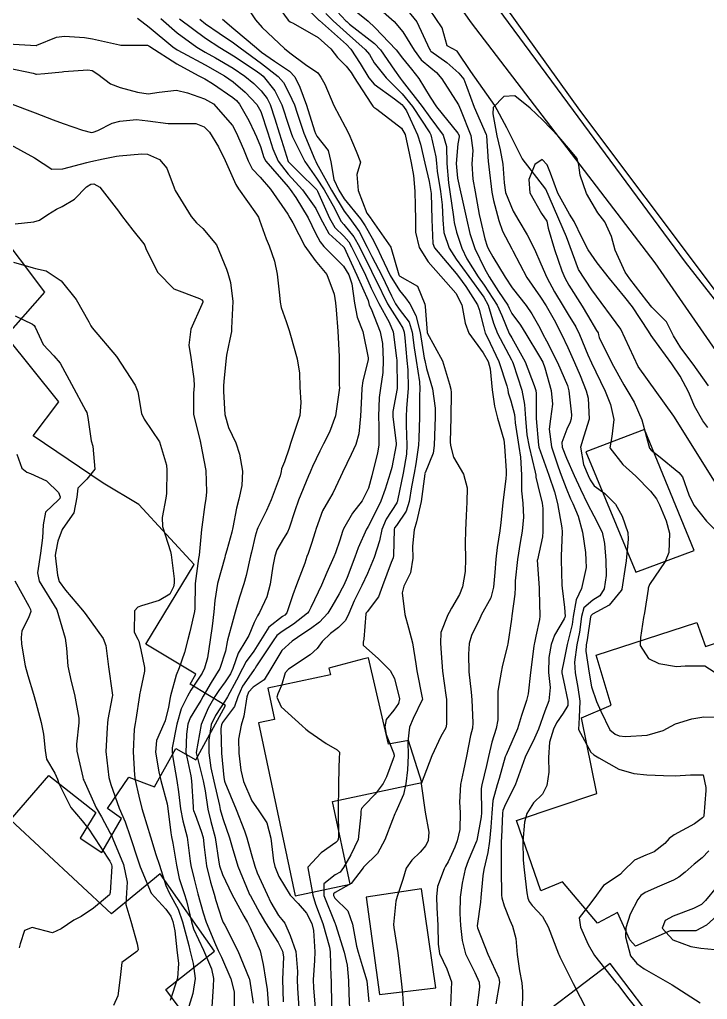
# Model space of a CAD drawing. Header units: metres. Extents: x 318500 to 325275, y 7408834 to 7428799.
# Drawn here: x 322758 to 322806.8, y 7421458.7 to 7421528.1 of the extents above; entities that cross this region are included whole.
import ezdxf

# ---------------------------------------------------------------- set-up
doc = ezdxf.new("R2010")
doc.units = ezdxf.units.M
doc.header["$MEASUREMENT"] = 0
for name, color, linetype in [('Curvas de Nivel 1m', 11, 'Continuous'), ('Curvas de Nivel 5m', 15, 'Continuous'), ('Divisas', 45, 'Continuous'), ('Edificações', 30, 'Continuous'), ('Hidrografia', 140, 'Continuous'), ('Linha Férrea', 20, 'Continuous'), ('Vias Primárias', 230, 'Continuous'), ('Vias Secundárias', 230, 'Continuous')]:
    doc.layers.add(name, color=color, linetype=linetype)

msp = doc.modelspace()

# ---------------------------------------------------------------- linework, layer by layer
at = {"layer": 'Curvas de Nivel 1m', "flags": 128}
for points, elevation in [([(322777.19, 7421530.09), (322779.171, 7421528.133), (322779.205, 7421528.104), (322779.235, 7421528.069), (322781.145, 7421526.369), (322781.46, 7421526.035), (322782.128, 7421525.023), (322782.73, 7421524.016), (322783.113, 7421523.561), (322784.564, 7421522.529), (322785.092, 7421522.125), (322785.208, 7421521.988), (322785.406, 7421521.664), (322786.193, 7421519.973), (322786.399, 7421519.315), (322786.717, 7421517.965), (322787.02, 7421516.653), (322787.151, 7421515.958), (322787.166, 7421515.799), (322787.209, 7421513.957), (322787.277, 7421512.269), (322787.402, 7421511.953), (322788.933, 7421510.143), (322789.102, 7421509.928), (322789.624, 7421509.219), (322790.448, 7421507.915), (322790.574, 7421507.591), (322790.885, 7421506.378), (322790.971, 7421505.999), (322791, 7421505.908), (322791.144, 7421505.638), (322791.97, 7421503.893), (322792.542, 7421502.167), (322792.593, 7421501.883), (322792.625, 7421501.69), (322792.812, 7421501.116), (322793.066, 7421500.14), (322793.096, 7421499.876), (322793.125, 7421499.546), (322793.384, 7421497.871), (322793.504, 7421497.123), (322793.567, 7421495.868), (322793.581, 7421494.72), (322793.661, 7421493.866), (322793.705, 7421492.865), (322793.62, 7421491.866), (322793.485, 7421491.061), (322793.29, 7421489.871), (322793.12, 7421488.348), (322793.116, 7421487.873), (322793.105, 7421487.4), (322792.894, 7421485.876), (322792.851, 7421485.632), (322792.598, 7421483.88), (322792.579, 7421483.778), (322792.203, 7421482.244), (322792.126, 7421481.884), (322791.903, 7421480.522), (322791.883, 7421479.886), (322791.889, 7421478.507), (322791.775, 7421477.887), (322791.457, 7421476.923), (322791.225, 7421475.893), (322791.1, 7421475.265), (322790.75, 7421473.897), (322790.719, 7421473.624), (322790.723, 7421471.897), (322790.703, 7421471.611), (322790.401, 7421469.95), (322790.383, 7421469.9), (322789.782, 7421468.505), (322789.582, 7421467.912), (322789.357, 7421466.913), (322789.215, 7421465.917), (322789.187, 7421464.775), (322789.243, 7421463.916), (322789.374, 7421462.844), (322789.609, 7421461.91), (322790.27, 7421460.586), (322790.575, 7421459.897), (322790.6, 7421459.553), (322790.388, 7421457.899)], 749), ([(322774.077, 7421529.035), (322774.712, 7421528.127), (322775.162, 7421527.567), (322776.757, 7421526.096), (322777.135, 7421525.781), (322778.241, 7421524.967), (322779.123, 7421524.358), (322779.247, 7421524.193), (322779.327, 7421524.067), (322779.617, 7421523.558), (322780.261, 7421522.052), (322781.067, 7421520.525), (322781.316, 7421520.036), (322781.836, 7421518.817), (322782.145, 7421518.023), (322781.894, 7421517.16), (322781.988, 7421516.025), (322782.59, 7421514.412), (322782.904, 7421514.011), (322782.934, 7421513.966), (322782.979, 7421513.899), (322784.313, 7421511.996), (322784.878, 7421510.043), (322784.899, 7421509.99), (322784.929, 7421509.954), (322786.182, 7421509.234), (322786.705, 7421507.963), (322786.73, 7421507.794), (322786.876, 7421505.96), (322786.88, 7421505.94), (322787.973, 7421503.943), (322788.468, 7421502.293), (322788.553, 7421501.934), (322788.587, 7421501.703), (322788.57, 7421499.933), (322788.512, 7421498.196), (322788.528, 7421497.934), (322788.758, 7421497.12), (322789.459, 7421495.923), (322789.714, 7421494.937), (322789.702, 7421493.92), (322789.648, 7421492.979), (322789.59, 7421491.921), (322789.579, 7421491.018), (322789.587, 7421489.921), (322789.57, 7421489.001), (322789.394, 7421487.922), (322789.165, 7421487.391), (322788.617, 7421486.417), (322788.44, 7421486.105), (322788.34, 7421485.934), (322787.852, 7421484.68), (322787.817, 7421483.941), (322787.867, 7421483.234), (322787.97, 7421481.939), (322788.214, 7421480.256), (322788.25, 7421479.934), (322788.254, 7421478.183), (322788.201, 7421477.934), (322787.859, 7421477.304), (322787.211, 7421475.949), (322786.45, 7421473.96), (322786.749, 7421471.955), (322786.986, 7421470.531), (322786.958, 7421469.952), (322786.773, 7421469.576), (322786.387, 7421469.121), (322785.796, 7421468.549), (322785.399, 7421467.97), (322785.159, 7421467.171), (322784.759, 7421465.976), (322784.668, 7421465.645), (322784.499, 7421463.978), (322784.509, 7421463.786), (322784.796, 7421461.975), (322784.874, 7421461.382), (322785.039, 7421459.972), (322785.125, 7421459.097), (322785.199, 7421457.97)], 751), ([(322780.179, 7421529.054), (322781.119, 7421528.041), (322781.169, 7421527.992), (322781.378, 7421527.826), (322783.147, 7421526.452), (322783.571, 7421526.006), (322784.567, 7421524.554), (322784.969, 7421523.992), (322785.117, 7421523.802), (322786.515, 7421521.969), (322787.079, 7421521.216), (322788.022, 7421519.946), (322788.259, 7421519.149), (322788.265, 7421517.942), (322788.387, 7421516.572), (322788.491, 7421515.938), (322788.759, 7421514.158), (322788.776, 7421513.933), (322788.798, 7421513.753), (322788.971, 7421513.076), (322789.339, 7421511.926), (322789.704, 7421511.167), (322790.491, 7421509.914), (322790.921, 7421509.311), (322791.839, 7421507.896), (322792.167, 7421507.166), (322792.699, 7421505.883), (322792.875, 7421505.569), (322793.841, 7421503.865), (322794.471, 7421502.209), (322794.582, 7421501.854), (322794.605, 7421501.64), (322794.615, 7421499.853), (322794.772, 7421497.969), (322794.79, 7421497.85), (322794.799, 7421497.82), (322795.5, 7421495.842), (322795.914, 7421494.652), (322796.129, 7421493.836), (322796.429, 7421492.098), (322796.446, 7421491.832), (322796.387, 7421490.11), (322796.379, 7421489.833), (322796.431, 7421488.043), (322796.451, 7421487.832), (322796.619, 7421486.459), (322796.661, 7421485.829), (322796.654, 7421485.785), (322796.607, 7421485.658), (322795.918, 7421484.509), (322795.685, 7421483.839), (322795.507, 7421482.904), (322795.478, 7421481.841), (322795.6, 7421480.784), (322795.522, 7421479.84), (322795.237, 7421479.121), (322794.766, 7421477.846), (322794.493, 7421477.197), (322793.829, 7421475.86), (322793.47, 7421474.869), (322793.129, 7421473.87), (322792.43, 7421472.515), (322792.246, 7421472.058), (322792.22, 7421471.882), (322792.141, 7421470.144), (322792.135, 7421469.883), (322792.125, 7421468.131), (322792.126, 7421467.882), (322792.151, 7421466.073), (322792.174, 7421465.882), (322792.334, 7421465.3), (322792.747, 7421464.296), (322792.934, 7421463.871), (322793.169, 7421463.005), (322793.262, 7421461.865), (322793.441, 7421460.694), (322793.604, 7421459.86), (322793.637, 7421459.243), (322793.612, 7421457.859)], 747), ([(322781.853, 7421528.706), (322782.696, 7421528.017), (322783.163, 7421527.573), (322784.676, 7421525.995), (322785.134, 7421525.404), (322785.76, 7421524.614), (322786.297, 7421523.972), (322787.1, 7421522.648), (322787.539, 7421521.953), (322789.062, 7421520.086), (322789.141, 7421519.929), (322789.153, 7421519.835), (322789.054, 7421519.324), (322788.935, 7421517.932), (322789.025, 7421516.899), (322789.242, 7421515.928), (322789.315, 7421515.617), (322789.691, 7421513.923), (322789.916, 7421512.975), (322790.264, 7421511.917), (322790.939, 7421510.488), (322791.274, 7421509.905), (322791.949, 7421508.86), (322792.602, 7421507.884), (322792.702, 7421507.687), (322792.894, 7421507.312), (322793.49, 7421506.475), (322793.881, 7421505.865), (322794.856, 7421504.25), (322795.075, 7421503.848), (322795.23, 7421503.461), (322795.673, 7421501.841), (322795.769, 7421500.882), (322795.627, 7421499.842), (322795.531, 7421499.1), (322795.697, 7421497.841), (322796.161, 7421496.424), (322796.383, 7421495.834), (322796.731, 7421494.929), (322797.058, 7421494.159), (322797.214, 7421493.823), (322797.585, 7421492.939), (322797.898, 7421491.812), (322798.106, 7421490.371), (322798.144, 7421489.808), (322798.155, 7421489.307), (322797.838, 7421487.812), (322797.453, 7421486.993), (322797.233, 7421485.821), (322797.162, 7421485.261), (322796.816, 7421483.826), (322796.568, 7421482.654), (322796.428, 7421481.965), (322796.426, 7421481.831), (322796.552, 7421481.277), (322796.867, 7421479.825), (322796.848, 7421479.502), (322796.517, 7421478.964), (322796.06, 7421478.273), (322795.852, 7421477.83), (322795.561, 7421476.904), (322795.476, 7421475.835), (322795.506, 7421474.792), (322795.376, 7421473.836), (322795.065, 7421473.217), (322794.431, 7421472.601), (322793.949, 7421471.857), (322793.792, 7421471.238), (322793.677, 7421469.861), (322793.695, 7421468.546), (322793.759, 7421467.859), (322793.959, 7421466.243), (322794.02, 7421465.855), (322794.107, 7421465.623), (322794.335, 7421465.325), (322795.053, 7421464.564), (322795.466, 7421463.833), (322796.197, 7421461.916), (322796.233, 7421461.821), (322796.288, 7421461.685), (322797.243, 7421459.81), (322798.241, 7421457.867)], 746), ([(322785.188, 7421529.171), (322786.149, 7421527.975), (322787.05, 7421526.053), (322787.093, 7421525.961), (322787.113, 7421525.934), (322787.14, 7421525.911), (322788.28, 7421525.092), (322789.124, 7421524.339), (322789.474, 7421523.926), (322789.682, 7421523.354), (322790.215, 7421521.919), (322791.061, 7421519.989), (322791.079, 7421519.91), (322791.205, 7421518.071), (322791.223, 7421517.907), (322791.243, 7421517.7), (322791.46, 7421515.903), (322791.585, 7421515.318), (322791.955, 7421513.895), (322792.224, 7421513.142), (322792.886, 7421511.881), (322792.958, 7421511.737), (322793.943, 7421509.865), (322794.909, 7421508.455), (322795.312, 7421507.846), (322795.886, 7421506.844), (322796.416, 7421505.835), (322796.866, 7421504.884), (322797.34, 7421503.823), (322797.744, 7421502.908), (322798.162, 7421501.81), (322798.297, 7421501.29), (322798.369, 7421499.806), (322797.989, 7421498.605), (322797.766, 7421497.815), (322797.973, 7421496.59), (322798.294, 7421495.807), (322798.436, 7421495.504), (322798.733, 7421495.095), (322799.491, 7421494.552), (322800.233, 7421493.777), (322800.707, 7421492.925), (322801.121, 7421491.766), (322801.14, 7421491.309), (322800.994, 7421489.767), (322800.96, 7421489.464), (322800.696, 7421487.769), (322800.683, 7421487.726), (322800.638, 7421487.662), (322799.787, 7421486.618), (322798.613, 7421485.989), (322798.509, 7421485.904), (322798.476, 7421485.802), (322798.23, 7421484.161), (322798.162, 7421483.806), (322798.131, 7421483.362), (322798.361, 7421481.803), (322798.546, 7421480.846), (322798.886, 7421479.795), (322799.191, 7421479.119), (322799.84, 7421477.78), (322800.206, 7421477.483), (322800.496, 7421477.366), (322800.946, 7421477.315), (322802.497, 7421477.403), (322803.623, 7421477.733), (322804.19, 7421478.039), (322804.507, 7421478.203), (322805.657, 7421478.559), (322806.515, 7421478.717), (322807.512, 7421478.683)], 744), ([(322766.322, 7421528.238), (322767.161, 7421527.599), (322768.847, 7421526.204), (322769.137, 7421526.002), (322769.548, 7421525.78), (322771.121, 7421524.934), (322772.493, 7421524.156), (322773.106, 7421523.737), (322773.96, 7421522.999), (322774.794, 7421522.124), (322775.082, 7421521.62), (322775.586, 7421520.112), (322775.924, 7421518.982), (322776.32, 7421518.101), (322777.027, 7421517.19), (322778.035, 7421516.08), (322778.99, 7421514.754), (322779.312, 7421514.065), (322779.894, 7421512.981), (322780.945, 7421512.04), (322780.96, 7421512.024), (322781.9, 7421510.025), (322782.688, 7421508.229), (322782.747, 7421508.012), (322782.775, 7421507.888), (322782.896, 7421507.634), (322783.538, 7421506.003), (322783.7, 7421505.17), (322783.748, 7421504.001), (322783.723, 7421503.115), (322783.568, 7421502.003), (322783.474, 7421501.342), (322783.424, 7421500.004), (322783.448, 7421499.346), (322783.439, 7421498.003), (322783.353, 7421497.412), (322782.995, 7421496.007), (322782.947, 7421495.799), (322782.729, 7421494.922), (322782.279, 7421494.017), (322781.592, 7421493.142), (322780.936, 7421492.036), (322780.868, 7421491.857), (322780.678, 7421491.244), (322780.375, 7421490.332), (322780.256, 7421490.044), (322779.758, 7421488.94), (322779.387, 7421488.053), (322779.149, 7421487.538), (322778.616, 7421486.453), (322778.49, 7421486.184), (322778.39, 7421486.063), (322777.401, 7421485.274), (322776.59, 7421484.769), (322776.215, 7421484.466), (322775.954, 7421484.099), (322774.774, 7421482.328), (322774.642, 7421482.119), (322774.609, 7421482.069), (322774.558, 7421482.005), (322773.784, 7421480.885), (322773.452, 7421480.131), (322773.205, 7421479.448), (322772.505, 7421478.505), (322772.348, 7421478.297), (322772.278, 7421478.143), (322772.246, 7421477.892), (322772.299, 7421476.143), (322772.454, 7421474.401), (322772.496, 7421474.14), (322772.52, 7421474.069), (322773.33, 7421472.131), (322773.912, 7421470.618), (322774.077, 7421470.123), (322774.384, 7421469.026), (322774.65, 7421468.116), (322774.823, 7421467.653), (322775.521, 7421466.102), (322775.794, 7421465.558), (322776.325, 7421464.633), (322776.572, 7421464.335), (322776.781, 7421464.083), (322777.168, 7421463.216), (322777.552, 7421462.071), (322777.675, 7421460.663), (322777.649, 7421460.069), (322777.669, 7421459.484), (322777.785, 7421458.067)], 756), ([(322769.315, 7421528.198), (322771.15, 7421526.833), (322772.17, 7421526.16), (322773.131, 7421525.562), (322774.746, 7421524.495), (322775.112, 7421524.237), (322775.25, 7421524.118), (322776.077, 7421523.083), (322776.572, 7421522.098), (322777.067, 7421520.573), (322777.221, 7421520.088), (322777.318, 7421519.827), (322778.189, 7421518.079), (322779.023, 7421516.908), (322779.576, 7421516.062), (322780.318, 7421514.723), (322780.651, 7421514.045), (322780.77, 7421513.835), (322780.976, 7421513.61), (322781.683, 7421512.745), (322782.085, 7421512.023), (322782.934, 7421510.3), (322783.083, 7421510.008), (322783.232, 7421509.7), (322784.073, 7421507.998), (322784.887, 7421506.681), (322785.159, 7421506.262), (322785.244, 7421505.985), (322785.291, 7421505.566), (322785.447, 7421503.981), (322785.512, 7421503.308), (322785.524, 7421501.979), (322785.416, 7421500.591), (322785.38, 7421499.981), (322785.396, 7421499.375), (322785.447, 7421497.98), (322785.406, 7421497.335), (322785.176, 7421495.983), (322784.781, 7421494.05), (322784.77, 7421493.989), (322784.758, 7421493.95), (322784.718, 7421493.887), (322783.96, 7421492.732), (322783.667, 7421491.995), (322783.494, 7421491.182), (322783.131, 7421490.003), (322782.649, 7421488.868), (322782.256, 7421488.016), (322781.705, 7421486.942), (322781.32, 7421486.029), (322781.092, 7421485.544), (322780.595, 7421485.05), (322780.026, 7421484.608), (322779.429, 7421484.052), (322779.075, 7421483.556), (322778.571, 7421483.116), (322777.04, 7421482.083), (322776.815, 7421481.827), (322776.543, 7421480.931), (322776.297, 7421480.33), (322776.212, 7421480.095), (322776.52, 7421479.415), (322778.002, 7421478.067), (322778.273, 7421477.839), (322778.496, 7421477.66), (322779.714, 7421476.821), (322780.483, 7421476.372), (322780.657, 7421476.213), (322780.649, 7421476.037), (322780.63, 7421475.886), (322780.599, 7421474.038), (322780.596, 7421473.889), (322780.568, 7421472.038), (322780.578, 7421470.214), (322780.556, 7421470.038), (322780.508, 7421469.929), (322780.396, 7421469.801), (322779.357, 7421469.079), (322778.42, 7421468.059), (322778.419, 7421468.01), (322778.763, 7421466.056), (322778.964, 7421465.424), (322779.48, 7421464.048), (322779.952, 7421462.386), (322780.006, 7421462.043), (322780.05, 7421460.255), (322780.059, 7421460.042), (322780.101, 7421458.182)], 754), ([(322770.754, 7421528.176), (322771.165, 7421527.832), (322772.128, 7421527.187), (322773.145, 7421526.49), (322773.615, 7421526.143), (322775.124, 7421525.022), (322776.311, 7421524.102), (322776.685, 7421523.676), (322777.098, 7421522.909), (322777.46, 7421522.086), (322777.658, 7421521.508), (322778.135, 7421520.079), (322778.904, 7421518.209), (322778.978, 7421518.071), (322779.038, 7421517.963), (322780.102, 7421516.054), (322780.988, 7421514.564), (322781.389, 7421514.034), (322782.065, 7421513.117), (322782.628, 7421512.015), (322782.95, 7421511.351), (322783.657, 7421510.003), (322784.355, 7421508.549), (322784.629, 7421507.993), (322784.896, 7421507.613), (322785.597, 7421506.689), (322785.815, 7421505.976), (322785.962, 7421504.875), (322786.094, 7421503.971), (322786.335, 7421502.46), (322786.366, 7421501.967), (322786.347, 7421501.499), (322786.336, 7421499.967), (322786.298, 7421498.446), (322786.262, 7421497.968), (322786.073, 7421496.648), (322785.951, 7421495.972), (322785.776, 7421495.02), (322785.607, 7421493.977), (322785.394, 7421493.296), (322784.694, 7421492.271), (322784.573, 7421492.101), (322784.539, 7421491.982), (322784.5, 7421490.145), (322784.472, 7421489.983), (322784.325, 7421489.654), (322783.709, 7421487.994), (322783.416, 7421487.21), (322782.612, 7421486.156), (322782.551, 7421486.071), (322782.534, 7421486.011), (322782.377, 7421484.219), (322782.334, 7421484.014), (322782.35, 7421483.786), (322782.576, 7421483.569), (322783.405, 7421482.834), (322784.247, 7421481.985), (322784.552, 7421481.427), (322784.914, 7421479.976), (322784.855, 7421479.647), (322784.518, 7421479.183), (322783.978, 7421478.518), (322783.875, 7421477.989), (322783.96, 7421477.453), (322784.482, 7421476.161), (322784.528, 7421475.98), (322784.529, 7421475.93), (322784.476, 7421475.723), (322783.995, 7421474.449), (322783.766, 7421473.99), (322783.2, 7421473.237), (322782.427, 7421472.455), (322782.223, 7421472.213), (322782.178, 7421472.014), (322782.184, 7421471.78), (322781.979, 7421470.016), (322781.471, 7421468.936), (322780.949, 7421468.031), (322780.697, 7421467.703), (322780.362, 7421467.51), (322779.54, 7421466.86), (322779.553, 7421466.048), (322780.321, 7421464.112), (322780.346, 7421464.066), (322780.354, 7421464.039), (322780.365, 7421463.994), (322780.989, 7421462.03), (322781.207, 7421461.095), (322781.309, 7421460.024), (322781.328, 7421459.101), (322781.38, 7421458.023)], 753), ([(322772.362, 7421528.158), (322773.16, 7421527.479), (322774.763, 7421526.126), (322775.136, 7421525.828), (322776.047, 7421525.185), (322777.116, 7421524.476), (322777.501, 7421524.086), (322777.839, 7421523.346), (322778.312, 7421522.078), (322778.89, 7421520.244), (322778.949, 7421520.071), (322779.058, 7421519.881), (322779.854, 7421518.864), (322780.046, 7421518.055), (322780.267, 7421516.805), (322780.61, 7421516.046), (322781.001, 7421515.438), (322782.149, 7421514.022), (322782.487, 7421513.529), (322782.966, 7421512.645), (322783.302, 7421512.007), (322783.613, 7421511.34), (322784.257, 7421509.997), (322784.914, 7421508.924), (322785.332, 7421508.409), (322785.656, 7421507.979), (322786.083, 7421507.163), (322786.385, 7421505.967), (322786.675, 7421504.14), (322786.707, 7421503.962), (322786.842, 7421503.402), (322787.26, 7421501.953), (322787.445, 7421500.589), (322787.45, 7421499.95), (322787.421, 7421499.32), (322787.37, 7421497.951), (322787.313, 7421497.4), (322786.741, 7421496.018), (322786.725, 7421495.975), (322786.726, 7421495.96), (322786.719, 7421495.939), (322786.444, 7421493.964), (322786.125, 7421492.542), (322785.96, 7421491.967), (322785.843, 7421490.798), (322785.864, 7421489.968), (322785.704, 7421488.915), (322785.228, 7421487.974), (322785.099, 7421487.51), (322785.3, 7421485.973), (322785.558, 7421485.008), (322785.839, 7421483.967), (322786.069, 7421482.461), (322786.154, 7421481.964), (322786.531, 7421480.053), (322786.547, 7421479.96), (322786.545, 7421479.945), (322786.529, 7421479.91), (322785.887, 7421478.588), (322785.628, 7421477.969), (322785.499, 7421476.961), (322785.543, 7421475.969), (322785.479, 7421474.955), (322785.356, 7421473.971), (322785.208, 7421473.202), (322784.654, 7421471.978), (322784.575, 7421471.822), (322784.414, 7421471.408), (322783.887, 7421469.988), (322783.355, 7421469.026), (322782.371, 7421468.05), (322782.352, 7421468.028), (322782.341, 7421468.01), (322781.476, 7421466.9), (322780.343, 7421466.253), (322780.224, 7421466.159), (322780.227, 7421466.041), (322780.338, 7421465.855), (322781.258, 7421464.955), (322781.571, 7421464.021), (322781.873, 7421462.44), (322781.985, 7421462.015), (322782.276, 7421461.091), (322782.598, 7421460.005), (322782.746, 7421458.504)], 752), ([(322779.69, 7421528.577), (322780.213, 7421528.054), (322781.157, 7421527.195), (322782.479, 7421526.02), (322782.778, 7421525.657), (322783.131, 7421525.067), (322783.969, 7421524.002), (322785.103, 7421522.87), (322785.84, 7421521.979), (322787.062, 7421520.114), (322787.14, 7421519.959), (322787.498, 7421518.407), (322787.532, 7421517.953), (322787.581, 7421517.403), (322787.821, 7421515.948), (322787.936, 7421515.006), (322787.994, 7421513.945), (322788.07, 7421513.043), (322788.451, 7421511.938), (322788.948, 7421511.156), (322789.83, 7421509.921), (322790.908, 7421508.456), (322791.213, 7421507.905), (322791.594, 7421506.606), (322791.861, 7421505.895), (322792.852, 7421504.023), (322792.923, 7421503.879), (322792.978, 7421503.748), (322793.584, 7421501.869), (322793.789, 7421500.844), (322793.858, 7421499.864), (322793.954, 7421498.691), (322794.109, 7421497.86), (322794.551, 7421496.045), (322794.579, 7421495.852), (322794.588, 7421495.702), (322794.733, 7421495.108), (322795.038, 7421493.847), (322795.089, 7421493.472), (322795.096, 7421491.846), (322795.058, 7421491.473), (322794.696, 7421489.85), (322794.693, 7421489.816), (322794.815, 7421487.848), (322794.825, 7421487.661), (322794.88, 7421485.847), (322794.848, 7421485.606), (322794.589, 7421484.433), (322794.487, 7421483.946), (322794.468, 7421483.852), (322794.449, 7421483.722), (322794.202, 7421481.855), (322794.044, 7421480.351), (322793.926, 7421479.859), (322793.58, 7421478.798), (322793.294, 7421477.868), (322792.481, 7421476.025), (322792.432, 7421475.929), (322792.419, 7421475.881), (322791.993, 7421474.348), (322791.843, 7421473.886), (322791.542, 7421472.78), (322791.462, 7421471.89), (322791.404, 7421470.896), (322791.303, 7421469.891), (322791.19, 7421469.09), (322790.911, 7421467.895), (322790.82, 7421467.439), (322790.69, 7421465.896), (322790.664, 7421465.57), (322790.438, 7421463.899), (322790.46, 7421463.757), (322791.179, 7421461.891), (322791.954, 7421460.193), (322792.005, 7421459.883), (322791.762, 7421458.368)], 748), ([(322757.141, 7421526.423), (322758.74, 7421526.336), (322759.14, 7421526.311), (322759.157, 7421526.313), (322759.199, 7421526.329), (322760.573, 7421526.891), (322761.15, 7421526.966), (322762.571, 7421526.866), (322763.148, 7421526.786), (322765.051, 7421526.341), (322765.141, 7421526.325), (322767.036, 7421526.337), (322767.141, 7421526.279), (322767.215, 7421526.229), (322769.122, 7421524.996), (322770.642, 7421524.177), (322770.956, 7421524.02), (322771.108, 7421523.94), (322771.649, 7421523.62), (322773.095, 7421522.622), (322773.354, 7421522.407), (322773.577, 7421522.143), (322774.221, 7421520.985), (322774.635, 7421520.126), (322774.769, 7421519.838), (322775.05, 7421519.146), (322775.297, 7421518.37), (322775.441, 7421518.114), (322777.013, 7421516.274), (322777.165, 7421516.088), (322777.565, 7421515.521), (322778.432, 7421514.075), (322778.969, 7421512.994), (322779.285, 7421512.386), (322779.549, 7421512.061), (322780.939, 7421510.66), (322781.319, 7421510.034), (322781.54, 7421509.411), (322781.729, 7421508.028), (322781.918, 7421507.052), (322782.312, 7421506.019), (322782.702, 7421504.162), (322782.689, 7421504.012), (322782.317, 7421502.528), (322782.254, 7421502.018), (322782.223, 7421501.427), (322782.154, 7421500.02), (322782.039, 7421498.763), (322781.811, 7421498.024), (322781.476, 7421497.313), (322780.884, 7421496.038), (322780.737, 7421495.716), (322780.193, 7421494.577), (322779.871, 7421494.048), (322779.453, 7421493.309), (322778.998, 7421492.057), (322778.927, 7421491.817), (322778.674, 7421491.001), (322778.431, 7421490.296), (322778.343, 7421490.065), (322778.192, 7421489.604), (322777.614, 7421488.075), (322777.342, 7421487.367), (322776.912, 7421486.085), (322776.775, 7421485.92), (322776.606, 7421485.823), (322775.638, 7421485.061), (322775.056, 7421484.113), (322774.572, 7421483.359), (322774.048, 7421482.642), (322773.79, 7421482.128), (322773.361, 7421481.319), (322772.706, 7421480.138), (322772.648, 7421480.019), (322772.525, 7421479.827), (322771.852, 7421478.808), (322771.565, 7421478.154), (322771.395, 7421477.063), (322771.399, 7421476.156), (322771.532, 7421475.086), (322771.734, 7421474.151), (322772.14, 7421472.428), (322772.2, 7421472.143), (322772.241, 7421471.966), (322772.413, 7421471.442), (322772.863, 7421470.135), (322773.049, 7421469.475), (322773.439, 7421468.129), (322774.222, 7421466.241), (322774.279, 7421466.121), (322774.339, 7421466.013), (322775.006, 7421464.789), (322775.408, 7421464.104), (322776.299, 7421462.719), (322776.619, 7421462.085), (322776.676, 7421461.692), (322776.614, 7421460.085), (322776.659, 7421458.499)], 757), ([(322757.115, 7421524.708), (322758.934, 7421524.333), (322759.071, 7421524.292), (322759.109, 7421524.277), (322759.164, 7421524.275), (322759.746, 7421524.324), (322760.979, 7421524.444), (322761.112, 7421524.456), (322762.811, 7421524.588), (322763.114, 7421524.523), (322763.515, 7421524.274), (322764.419, 7421523.576), (322765.101, 7421523.333), (322766.33, 7421523.005), (322767.096, 7421522.873), (322767.874, 7421522.994), (322769.099, 7421523.139), (322769.867, 7421522.957), (322771.093, 7421522.518), (322771.71, 7421522.164), (322773.067, 7421520.637), (322773.336, 7421520.146), (322773.846, 7421518.942), (322774.17, 7421518.133), (322774.469, 7421517.566), (322775.023, 7421516.959), (322775.759, 7421516.109), (322776.984, 7421514.353), (322777.147, 7421514.088), (322777.341, 7421513.722), (322778.196, 7421512.078), (322778.945, 7421511.07), (322779.757, 7421510.058), (322780.293, 7421508.665), (322780.369, 7421508.048), (322780.419, 7421507.571), (322780.538, 7421506.045), (322780.633, 7421504.263), (322780.641, 7421504.043), (322780.638, 7421502.228), (322780.65, 7421502.043), (322780.647, 7421501.871), (322780.367, 7421500.046), (322779.946, 7421498.889), (322779.526, 7421498.052), (322779.276, 7421497.541), (322778.746, 7421496.449), (322778.623, 7421496.18), (322778.577, 7421496.062), (322778.471, 7421495.797), (322777.753, 7421494.074), (322777.481, 7421493.306), (322777.078, 7421492.084), (322776.961, 7421491.811), (322776.679, 7421491.35), (322776.218, 7421490.545), (322776.069, 7421490.099), (322775.942, 7421489.389), (322775.731, 7421488.104), (322775.507, 7421487.227), (322774.985, 7421486.114), (322774.845, 7421485.877), (322774.599, 7421485.395), (322774.235, 7421484.473), (322774.018, 7421484.126), (322773.468, 7421483.234), (322773.087, 7421482.135), (322772.927, 7421481.764), (322772.546, 7421481.19), (322772.099, 7421480.584), (322771.825, 7421480.151), (322771.347, 7421479.328), (322770.857, 7421478.165), (322770.5, 7421476.189), (322770.499, 7421476.17), (322770.503, 7421476.146), (322770.996, 7421474.162), (322771.128, 7421473.472), (322771.318, 7421472.157), (322771.539, 7421471.281), (322771.831, 7421470.149), (322772.109, 7421468.409), (322772.157, 7421468.143), (322772.361, 7421467.537), (322773.026, 7421466.133), (322773.879, 7421464.57), (322774.122, 7421464.122), (322774.314, 7421463.753), (322775.037, 7421462.109), (322775.236, 7421461.145), (322775.414, 7421460.103), (322775.527, 7421459.376), (322775.617, 7421458.099)], 758), ([(322806.827, 7421502.164), (322805.756, 7421503.706), (322804.867, 7421504.879), (322804.359, 7421505.728), (322803.861, 7421506.707), (322802.899, 7421507.675), (322802.826, 7421507.751), (322802.467, 7421508.194), (322801.254, 7421509.767), (322800.937, 7421510.231), (322800.216, 7421511.781), (322799.957, 7421512.772), (322799.48, 7421513.792), (322798.99, 7421514.434), (322798.193, 7421515.812), (322797.731, 7421517.118), (322797.647, 7421517.821), (322797.523, 7421518.301), (322797.05, 7421518.851), (322796.222, 7421519.838), (322795.078, 7421521.019), (322794.176, 7421521.864), (322793.103, 7421522.736), (322792.313, 7421522.681), (322791.573, 7421521.903), (322791.532, 7421521.455), (322791.827, 7421519.899), (322792.057, 7421518.902), (322792.248, 7421517.892), (322792.335, 7421516.576), (322792.444, 7421515.888), (322792.99, 7421514.552), (322793.379, 7421513.874), (322793.979, 7421512.874), (322794.501, 7421511.857), (322794.945, 7421510.818), (322795.365, 7421509.846), (322795.92, 7421508.835), (322796.533, 7421507.834), (322796.894, 7421507.242), (322797.419, 7421506.356), (322797.687, 7421505.818), (322798.287, 7421504.381), (322798.533, 7421503.805), (322798.841, 7421503.17), (322799.512, 7421501.79), (322799.875, 7421500.848), (322800.125, 7421499.78), (322799.972, 7421498.592), (322799.845, 7421497.784), (322800.752, 7421496.592), (322801.688, 7421495.761), (322802.73, 7421494.703), (322803.142, 7421494.161), (322803.361, 7421493.74), (322803.837, 7421492.599), (322804.071, 7421491.729), (322804.032, 7421490.367), (322803.766, 7421489.733), (322802.643, 7421488.085), (322802.562, 7421487.829), (322802.552, 7421487.751), (322802.297, 7421486.071), (322802.222, 7421485.754), (322802.015, 7421484.33), (322801.998, 7421483.756), (322802.571, 7421482.839), (322803.318, 7421482.489), (322804.565, 7421482.269), (322805.184, 7421482.328), (322806.566, 7421482.326), (322807.579, 7421481.68)], 743), ([(322757.24, 7421522.206), (322759.078, 7421521.533), (322760.358, 7421521.03), (322761.067, 7421520.764), (322762.434, 7421520.289), (322763.058, 7421520.139), (322763.187, 7421520.149), (322763.515, 7421520.273), (322764.54, 7421520.786), (322765.07, 7421520.936), (322766.26, 7421521.05), (322767.071, 7421520.953), (322768.509, 7421520.768), (322769.069, 7421520.783), (322770.474, 7421520.774), (322771.066, 7421520.544), (322771.445, 7421520.166), (322772.083, 7421519.121), (322772.558, 7421518.155), (322773.019, 7421517.08), (322773.311, 7421516.442), (322773.49, 7421516.143), (322774.766, 7421514.341), (322774.902, 7421514.121), (322774.929, 7421514.071), (322774.978, 7421513.927), (322775.448, 7421512.596), (322775.662, 7421512.109), (322776.043, 7421511.004), (322776.239, 7421510.1), (322776.41, 7421508.595), (322776.439, 7421508.097), (322776.522, 7421507.721), (322776.886, 7421506.739), (322777.097, 7421506.088), (322777.192, 7421505.77), (322777.664, 7421504.082), (322777.832, 7421503.083), (322777.842, 7421502.08), (322777.906, 7421500.982), (322777.856, 7421500.079), (322777.583, 7421499.284), (322777.194, 7421498.084), (322777.096, 7421497.754), (322776.75, 7421496.789), (322776.557, 7421496.279), (322776.518, 7421496.093), (322776.447, 7421495.805), (322775.814, 7421494.104), (322775.486, 7421493.331), (322774.865, 7421492.117), (322774.814, 7421491.993), (322774.681, 7421491.508), (322774.407, 7421490.379), (322774.349, 7421490.123), (322774.043, 7421488.729), (322773.864, 7421488.128), (322773.569, 7421487.187), (322773.269, 7421486.133), (322773.123, 7421485.614), (322772.721, 7421484.139), (322772.696, 7421484.022), (322772.572, 7421483.362), (322772.167, 7421482.146), (322771.548, 7421481.152), (322770.985, 7421480.163), (322770.827, 7421479.864), (322770.518, 7421479.376), (322770.056, 7421478.627), (322769.912, 7421478.179), (322769.794, 7421477.481), (322769.768, 7421476.181), (322770.102, 7421474.528), (322770.164, 7421474.174), (322770.272, 7421472.322), (322770.284, 7421472.172), (322770.311, 7421472.063), (322770.416, 7421471.785), (322770.857, 7421470.615), (322770.98, 7421470.161), (322771.068, 7421469.481), (322771.226, 7421468.157), (322771.512, 7421466.993), (322771.759, 7421466.149), (322771.886, 7421465.697), (322772.322, 7421464.357), (322772.408, 7421464.139), (322772.524, 7421463.931), (322773.451, 7421462.128), (322774.261, 7421460.155), (322774.269, 7421460.12), (322774.546, 7421458.419)], 759), ([(322806.793, 7421499.224), (322806.44, 7421499.695), (322805.845, 7421500.739), (322805.44, 7421501.711), (322804.837, 7421502.859), (322804.232, 7421503.729), (322802.878, 7421505.585), (322802.765, 7421505.751), (322802.579, 7421506.057), (322801.456, 7421507.764), (322800.91, 7421508.468), (322799.824, 7421509.787), (322798.946, 7421510.886), (322798.307, 7421511.81), (322797.853, 7421512.701), (322797.302, 7421513.825), (322796.988, 7421514.354), (322796.159, 7421515.839), (322795.629, 7421517.246), (322795.402, 7421517.846), (322795.044, 7421518.217), (322794.522, 7421517.858), (322794.089, 7421516.8), (322794.153, 7421515.863), (322794.988, 7421514.395), (322795.376, 7421513.846), (322795.475, 7421513.345), (322795.913, 7421511.84), (322796.434, 7421510.339), (322796.638, 7421509.833), (322796.922, 7421509.318), (322797.885, 7421507.815), (322798.261, 7421507.177), (322798.883, 7421506.107), (322799.011, 7421505.927), (322799.026, 7421505.798), (322799.072, 7421505.602), (322799.976, 7421503.783), (322800.827, 7421502.248), (322801.12, 7421501.767), (322801.553, 7421501.022), (322802.119, 7421499.757), (322802.603, 7421497.921), (322802.66, 7421497.751), (322802.768, 7421497.624), (322803.29, 7421497.214), (322804.745, 7421496.024), (322804.983, 7421495.716), (322805.454, 7421494.436), (322805.794, 7421493.704), (322806.703, 7421492.58), (322807.598, 7421491.681)], 742), ([(322757.66, 7421513.659), (322758.972, 7421513.798), (322759.369, 7421513.929), (322759.974, 7421514.315), (322760.581, 7421514.711), (322760.989, 7421514.898), (322761.869, 7421515.419), (322762.721, 7421516.283), (322763.012, 7421516.462), (322763.224, 7421516.488), (322763.647, 7421516.27), (322764.984, 7421514.547), (322765.195, 7421514.248), (322765.999, 7421513.21), (322766.781, 7421512.232), (322766.846, 7421512.119), (322766.954, 7421511.845), (322767.771, 7421510.212), (322768.913, 7421509.056), (322770.719, 7421508.357), (322770.902, 7421508.283), (322770.956, 7421508.169), (322770.957, 7421508.111), (322770.898, 7421507.943), (322770.111, 7421506.182), (322769.981, 7421505.065), (322770.114, 7421504.181), (322770.323, 7421502.682), (322770.339, 7421502.177), (322770.293, 7421501.656), (322770.308, 7421500.177), (322770.771, 7421498.244), (322770.796, 7421498.17), (322770.801, 7421498.138), (322771.183, 7421496.163), (322771.225, 7421494.663), (322771.172, 7421494.163), (322771.118, 7421493.759), (322770.888, 7421492.167), (322770.864, 7421491.991), (322770.697, 7421490.169), (322770.658, 7421489.924), (322770.418, 7421488.173), (322770.401, 7421486.385), (322770.384, 7421486.173), (322770.033, 7421484.734), (322769.893, 7421484.18), (322769.667, 7421483.279), (322769.283, 7421482.189), (322769.073, 7421481.672), (322768.667, 7421480.198), (322768.646, 7421480.08), (322768.518, 7421479.39), (322768.291, 7421478.415), (322768.203, 7421478.203), (322767.67, 7421477.027), (322767.606, 7421476.209), (322767.85, 7421474.816), (322767.988, 7421474.205), (322768.425, 7421472.537), (322768.484, 7421472.199), (322768.7, 7421470.493), (322768.753, 7421470.195), (322768.826, 7421469.761), (322769.085, 7421468.189), (322769.29, 7421467.252), (322769.642, 7421466.18), (322769.817, 7421465.66), (322770.167, 7421464.172), (322770.313, 7421463.683), (322771.012, 7421462.159), (322771.571, 7421460.85), (322771.718, 7421460.148), (322771.705, 7421459.599), (322771.605, 7421458.15)], 761), ([(322757.529, 7421510.945), (322758.932, 7421510.534), (322759.097, 7421510.492), (322759.842, 7421510.316), (322760.92, 7421509.626), (322761.974, 7421508.289), (322762.884, 7421506.703), (322763.02, 7421506.417), (322763.115, 7421506.276), (322764.85, 7421504.25), (322766.159, 7421502.23), (322766.344, 7421501.756), (322766.625, 7421500.223), (322766.794, 7421499.812), (322767.884, 7421498.209), (322768.393, 7421496.556), (322768.422, 7421496.203), (322768.385, 7421494.542), (322768.34, 7421494.204), (322768.069, 7421492.837), (322768.101, 7421492.206), (322768.663, 7421490.428), (322768.715, 7421490.199), (322768.936, 7421488.489), (322768.939, 7421488.196), (322768.895, 7421487.937), (322768.628, 7421487.403), (322767.871, 7421486.958), (322766.615, 7421486.578), (322766.351, 7421486.487), (322766.119, 7421486.227), (322766.095, 7421484.72), (322766.356, 7421484.223), (322766.424, 7421484.068), (322766.572, 7421483.467), (322766.837, 7421482.217), (322766.827, 7421481.947), (322766.536, 7421480.599), (322766.473, 7421480.279), (322766.466, 7421480.221), (322766.2, 7421478.529), (322766.153, 7421478.225), (322766.102, 7421477.832), (322766.025, 7421476.227), (322766.107, 7421474.573), (322766.166, 7421474.224), (322766.433, 7421473.091), (322766.648, 7421472.218), (322766.738, 7421471.896), (322767.255, 7421470.211), (322767.637, 7421468.952), (322767.879, 7421468.205), (322768.348, 7421466.756), (322768.61, 7421466.196), (322769.215, 7421465.073), (322769.53, 7421464.182), (322769.977, 7421462.493), (322770.053, 7421462.174), (322770.276, 7421461.212), (322770.421, 7421460.168), (322770.249, 7421459.101), (322769.969, 7421458.174)], 762), ([(322757.66, 7421507.127), (322758.873, 7421506.536), (322758.992, 7421506.449), (322759.067, 7421506.327), (322759.645, 7421505.106), (322760.396, 7421504.307), (322760.842, 7421503.792), (322761.653, 7421502.292), (322762.676, 7421500.407), (322762.73, 7421500.281), (322762.795, 7421499.934), (322763.049, 7421498.276), (322763.152, 7421497.887), (322763.301, 7421496.272), (322762.733, 7421495.55), (322762.1, 7421494.912), (322762.032, 7421494.287), (322761.82, 7421493.172), (322761.201, 7421492.295), (322760.985, 7421491.997), (322760.673, 7421491.155), (322760.525, 7421490.439), (322760.502, 7421490.302), (322760.493, 7421490.137), (322760.645, 7421488.76), (322760.781, 7421488.299), (322761.227, 7421487.698), (322762.418, 7421486.282), (322762.606, 7421486.046), (322763.884, 7421484.26), (322764.076, 7421483.759), (322764.262, 7421482.254), (322764.532, 7421480.405), (322764.549, 7421480.25), (322764.547, 7421480.233), (322764.528, 7421480.121), (322764.234, 7421478.524), (322764.21, 7421478.254), (322764.182, 7421477.94), (322764.08, 7421476.256), (322764.307, 7421474.397), (322764.343, 7421474.252), (322764.445, 7421473.905), (322765.035, 7421472.241), (322765.444, 7421471.268), (322765.819, 7421470.229), (322766.374, 7421468.491), (322766.467, 7421468.219), (322766.511, 7421468.075), (322767.309, 7421466.21), (322768.329, 7421465.076), (322768.703, 7421464.574), (322768.844, 7421464.192), (322768.972, 7421463.528), (322769.121, 7421462.188), (322769.228, 7421461.233), (322769.168, 7421460.186), (322768.65, 7421458.6)], 763), ([(322757.764, 7421497.335), (322758.123, 7421496.339), (322758.467, 7421496.064), (322758.736, 7421495.967), (322759.867, 7421495.449), (322760.723, 7421494.617), (322760.84, 7421494.299), (322760.827, 7421494.19), (322760.717, 7421494.09), (322759.807, 7421493.21), (322759.648, 7421492.316), (322759.598, 7421491.395), (322759.443, 7421490.318), (322759.24, 7421488.915), (322759.352, 7421488.319), (322760.61, 7421486.3), (322761.208, 7421484.294), (322761.297, 7421483.568), (322761.398, 7421482.292), (322761.625, 7421481.208), (322761.85, 7421480.287), (322762.165, 7421478.624), (322762.174, 7421478.283), (322761.997, 7421476.773), (322762.028, 7421476.285), (322762.452, 7421474.431), (322762.486, 7421474.279), (322762.512, 7421474.216), (322763.402, 7421472.265), (322763.765, 7421471.611), (322764.402, 7421470.466), (322764.475, 7421470.324), (322764.505, 7421470.248), (322764.577, 7421470.068), (322765.333, 7421468.236), (322765.593, 7421466.99), (322765.543, 7421466.232), (322765.503, 7421465.404), (322765.856, 7421464.227), (322766.296, 7421462.626), (322766.367, 7421462.219), (322766.364, 7421462.145), (322766.288, 7421462.064), (322765.216, 7421461.296), (322765.095, 7421460.237), (322764.926, 7421458.919), (322764.632, 7421458.244)], 764), ([(322806.873, 7421469.205), (322806.385, 7421468.711), (322805.821, 7421468.256), (322805.187, 7421467.708), (322804.741, 7421467.337), (322804.361, 7421467.123), (322803.368, 7421466.716), (322802.348, 7421466.259), (322802.048, 7421466.041), (322801.818, 7421465.748), (322801.283, 7421464.709), (322800.975, 7421463.76), (322800.951, 7421463.12), (322801.303, 7421461.755), (322801.751, 7421461.217), (322802.281, 7421460.844), (322804.27, 7421459.72), (322806.251, 7421458.438)], 744), ([(322807.404, 7421466.624), (322806.627, 7421465.686), (322806.337, 7421465.395), (322805.764, 7421465.128), (322804.329, 7421464.583), (322803.773, 7421464.278), (322803.542, 7421463.728), (322804.308, 7421462.895), (322805.573, 7421462.428), (322806.299, 7421462.32), (322807.793, 7421462.172)], 743)]:
    msp.add_lwpolyline(points, dxfattribs=dict(at, elevation=elevation))
at = {"layer": 'Curvas de Nivel 5m', "flags": 128}
for points, elevation in [([(322776.234, 7421529.157), (322777.023, 7421528.092), (322777.168, 7421527.984), (322777.376, 7421527.879), (322779.152, 7421526.859), (322780.042, 7421526.056), (322780.529, 7421525.444), (322781.128, 7421524.847), (322781.482, 7421524.393), (322781.704, 7421524.031), (322782.889, 7421522.217), (322783.017, 7421522.011), (322783.089, 7421521.933), (322783.308, 7421521.786), (322785.067, 7421520.444), (322785.31, 7421519.986), (322785.624, 7421518.559), (322785.746, 7421517.979), (322785.92, 7421517.083), (322786.009, 7421515.975), (322786.034, 7421514.935), (322786.043, 7421513.974), (322786.055, 7421513.058), (322786.301, 7421511.97), (322786.945, 7421510.969), (322787.854, 7421509.946), (322788.912, 7421508.741), (322789.338, 7421507.926), (322789.575, 7421506.612), (322789.832, 7421505.92), (322790.859, 7421504.521), (322791.208, 7421503.905), (322791.359, 7421503.386), (322791.502, 7421501.9), (322791.656, 7421500.745), (322791.88, 7421499.894), (322792.308, 7421498.356), (322792.375, 7421497.886), (322792.477, 7421496.151), (322792.485, 7421495.884), (322792.466, 7421495.613), (322792.24, 7421493.887), (322792.099, 7421492.489), (322792.027, 7421491.89), (322791.843, 7421490.722), (322791.762, 7421489.893), (322791.69, 7421488.934), (322791.582, 7421487.896), (322791.385, 7421487.143), (322790.72, 7421485.908), (322790.679, 7421485.839), (322790.607, 7421485.687), (322790.031, 7421484.465), (322789.867, 7421483.911), (322789.813, 7421483.152), (322789.844, 7421481.911), (322790, 7421480.446), (322790.056, 7421479.907), (322790.128, 7421478.284), (322790.087, 7421477.906), (322789.963, 7421477.377), (322789.676, 7421475.912), (322789.461, 7421474.911), (322789.247, 7421473.918), (322789.165, 7421472.653), (322789.213, 7421471.918), (322789.203, 7421470.713), (322789.014, 7421469.921), (322788.845, 7421469.472), (322788.378, 7421468.439), (322788.189, 7421468.117), (322788.076, 7421467.934), (322787.621, 7421466.671), (322787.536, 7421465.942), (322787.56, 7421465.169), (322787.639, 7421463.94), (322787.651, 7421462.589), (322787.755, 7421461.938), (322788.274, 7421460.844), (322788.594, 7421459.925), (322788.544, 7421458.226)], 750), ([(322783.182, 7421529.177), (322784.548, 7421527.996), (322785.159, 7421527.28), (322785.95, 7421525.978), (322786.459, 7421525.296), (322787.128, 7421524.713), (322787.551, 7421524.381), (322787.93, 7421523.948), (322789.092, 7421522.087), (322789.172, 7421521.929), (322789.244, 7421521.772), (322789.977, 7421519.921), (322790.118, 7421518.851), (322790.045, 7421517.92), (322790.119, 7421516.824), (322790.294, 7421515.917), (322790.579, 7421514.321), (322790.659, 7421513.913), (322790.967, 7421512.607), (322791.131, 7421512.077), (322791.206, 7421511.906), (322791.533, 7421511.32), (322792.407, 7421509.888), (322792.919, 7421509.123), (322793.895, 7421507.865), (322794.316, 7421507.281), (322794.884, 7421506.278), (322795.096, 7421505.848), (322795.354, 7421505.364), (322796.12, 7421503.837), (322796.826, 7421502.204), (322796.928, 7421501.828), (322797.107, 7421500.129), (322797.104, 7421499.825), (322797.034, 7421499.589), (322796.789, 7421499.098), (322796.44, 7421498.169), (322796.466, 7421497.833), (322796.758, 7421497.049), (322797.306, 7421495.822), (322797.756, 7421494.84), (322798.251, 7421493.807), (322798.707, 7421492.954), (322799.293, 7421491.791), (322799.471, 7421490.995), (322799.558, 7421489.787), (322799.582, 7421488.718), (322799.443, 7421487.788), (322799.134, 7421487.291), (322798.628, 7421486.981), (322798.002, 7421486.427), (322797.836, 7421485.812), (322797.687, 7421484.721), (322797.494, 7421483.816), (322797.339, 7421482.59), (322797.383, 7421481.818), (322797.57, 7421480.789), (322797.719, 7421479.812), (322797.664, 7421478.662), (322797.621, 7421477.809), (322798.484, 7421476.213), (322798.699, 7421476.013), (322799.055, 7421475.791), (322800.468, 7421474.99), (322801.539, 7421474.684), (322802.463, 7421474.609), (322803.641, 7421474.554), (322804.462, 7421474.527), (322805.565, 7421474.602), (322806.463, 7421474.587), (322806.649, 7421473.688), (322806.64, 7421473.495), (322806.506, 7421471.689), (322806.487, 7421471.621), (322806.419, 7421471.543), (322805.842, 7421471.126), (322804.406, 7421470.355), (322804.046, 7421470.081), (322803.745, 7421469.727), (322802.979, 7421469.146), (322802.387, 7421468.904), (322801.596, 7421468.538), (322800.785, 7421467.764), (322800.587, 7421467.547), (322800.364, 7421467.391), (322799.378, 7421466.761), (322798.696, 7421465.795), (322798.335, 7421465.312), (322797.672, 7421464.461), (322797.755, 7421463.806), (322798.301, 7421462.558), (322798.762, 7421461.793), (322800.262, 7421459.884), (322800.318, 7421459.826), (322800.376, 7421459.768), (322801.19, 7421458.692), (322801.939, 7421457.745)], 745), ([(322767.986, 7421528.218), (322769.155, 7421527.198), (322770.55, 7421526.179), (322771.135, 7421525.83), (322771.865, 7421525.426), (322773.118, 7421524.696), (322773.94, 7421524.138), (322774.579, 7421523.602), (322775.1, 7421523.086), (322775.532, 7421522.551), (322775.752, 7421522.11), (322776.083, 7421521.097), (322776.39, 7421520.1), (322776.547, 7421519.59), (322777.013, 7421518.09), (322777.039, 7421518.048), (322777.809, 7421517.302), (322779.011, 7421516.122), (322779.048, 7421516.069), (322779.094, 7421515.984), (322779.962, 7421514.055), (322780.331, 7421513.407), (322780.967, 7421512.781), (322781.319, 7421512.39), (322781.519, 7421512.032), (322782.076, 7421510.89), (322782.494, 7421510.017), (322782.916, 7421509.091), (322783.462, 7421508.004), (322784.194, 7421506.69), (322784.472, 7421505.994), (322784.713, 7421504.13), (322784.723, 7421503.991), (322784.755, 7421502.057), (322784.749, 7421501.991), (322784.44, 7421500.357), (322784.434, 7421499.994), (322784.681, 7421498.081), (322784.68, 7421497.991), (322784.361, 7421496.379), (322784.256, 7421495.995), (322783.889, 7421494.838), (322783.597, 7421494.001), (322783.315, 7421493.397), (322782.693, 7421492.207), (322782.619, 7421492.083), (322782.574, 7421492.012), (322781.993, 7421490.697), (322781.741, 7421490.024), (322781.196, 7421488.582), (322780.96, 7421488.035), (322780.853, 7421487.82), (322780.631, 7421487.422), (322780.121, 7421486.542), (322779.821, 7421486.048), (322779.245, 7421485.409), (322778.593, 7421484.936), (322778.062, 7421484.594), (322777.3, 7421484.079), (322776.573, 7421483.405), (322775.788, 7421482.102), (322775.32, 7421481.337), (322774.54, 7421480.805), (322774.198, 7421480.461), (322774.08, 7421480.124), (322773.872, 7421478.764), (322773.681, 7421478.128), (322773.487, 7421477.133), (322773.525, 7421476.13), (322773.656, 7421474.934), (322773.846, 7421474.126), (322774.43, 7421472.76), (322774.882, 7421472.113), (322775.5, 7421471.193), (322775.784, 7421470.099), (322775.98, 7421468.491), (322776.078, 7421468.094), (322776.36, 7421467.393), (322777.162, 7421466.078), (322777.737, 7421465.472), (322778.327, 7421464.801), (322778.688, 7421464.056), (322778.808, 7421463.56), (322778.9, 7421462.054), (322778.893, 7421461.442), (322778.803, 7421460.055), (322778.808, 7421459.501), (322778.927, 7421458.053)], 755), ([(322757.046, 7421519.427), (322759.03, 7421518.33), (322760.248, 7421517.543), (322761.023, 7421517.565), (322762.744, 7421518), (322763.028, 7421518.074), (322763.888, 7421518.267), (322764.828, 7421518.459), (322765.034, 7421518.49), (322766.638, 7421518.632), (322767.036, 7421518.602), (322767.902, 7421518.217), (322768.417, 7421517.602), (322768.929, 7421516.201), (322769.007, 7421516.024), (322770.126, 7421514.183), (322770.523, 7421513.724), (322770.972, 7421513.33), (322771.939, 7421512.16), (322772.635, 7421510.453), (322772.732, 7421510.152), (322772.92, 7421509.508), (322773.087, 7421508.147), (322772.992, 7421506.259), (322772.995, 7421506.148), (322773.009, 7421506.018), (322772.87, 7421505.492), (322772.643, 7421504.353), (322772.613, 7421504.144), (322772.455, 7421502.517), (322772.442, 7421502.146), (322772.434, 7421501.764), (322772.518, 7421500.144), (322772.786, 7421499.22), (322773.298, 7421498.135), (322773.568, 7421497.322), (322773.778, 7421496.13), (322773.742, 7421495.118), (322773.515, 7421494.132), (322773.348, 7421493.496), (322773.086, 7421492.136), (322773.018, 7421491.803), (322772.666, 7421490.526), (322772.582, 7421490.22), (322772.56, 7421490.141), (322772.532, 7421490.015), (322772.005, 7421488.15), (322771.81, 7421486.964), (322771.75, 7421486.153), (322771.62, 7421485.13), (322771.473, 7421484.157), (322771.298, 7421482.889), (322771.091, 7421482.162), (322770.909, 7421481.81), (322770.546, 7421481.226), (322770.124, 7421480.588), (322769.875, 7421480.18), (322769.43, 7421479.272), (322769.127, 7421478.191), (322768.793, 7421476.505), (322768.779, 7421476.196), (322768.836, 7421475.833), (322769.131, 7421474.19), (322769.231, 7421473.395), (322769.374, 7421472.186), (322769.556, 7421471.328), (322769.857, 7421470.178), (322770.076, 7421468.473), (322770.12, 7421468.174), (322770.355, 7421467.189), (322770.621, 7421466.166), (322770.98, 7421464.814), (322771.2, 7421464.157), (322771.864, 7421462.579), (322772.062, 7421462.143), (322772.283, 7421461.674), (322772.949, 7421460.133), (322773.177, 7421459.205), (322773.198, 7421458.13)], 760), ([(322757.637, 7421488.345), (322758.613, 7421486.546), (322758.737, 7421486.328), (322758.764, 7421486.171), (322758.601, 7421485.716), (322758.122, 7421484.802), (322758.066, 7421484.338), (322758.103, 7421483.865), (322758.363, 7421482.333), (322758.55, 7421481.649), (322758.946, 7421480.324), (322759.115, 7421479.727), (322759.494, 7421478.315), (322759.659, 7421477.48), (322759.769, 7421476.311), (322759.872, 7421475.71), (322760.456, 7421474.713), (322760.646, 7421474.298), (322760.757, 7421473.985), (322761.593, 7421472.288), (322762.411, 7421471.334), (322762.881, 7421470.749), (322763.192, 7421470.268), (322764.374, 7421468.485), (322764.487, 7421468.248), (322764.515, 7421468.101), (322764.393, 7421466.249), (322764.338, 7421466.079), (322763.203, 7421465.141), (322762.323, 7421464.543), (322762.152, 7421464.451), (322761.804, 7421464.285), (322760.917, 7421463.687), (322760.307, 7421463.406), (322758.864, 7421463.769), (322758.308, 7421463.563), (322758.003, 7421462.625), (322757.943, 7421462.335)], 765)]:
    msp.add_lwpolyline(points, dxfattribs=dict(at, elevation=elevation))
at = {"layer": 'Divisas'}
msp.add_lwpolyline([(322921.79, 7421404.92), (322893.41, 7421426.952), (322866.276, 7421448.624), (322848.102, 7421465.674), (322831.829, 7421480.348), (322828.651, 7421483.657), (322816.855, 7421497.13), (322811.66, 7421503.129), (322807.053, 7421509.282), (322797.718, 7421521.727), (322778.019, 7421549.175), (322764.143, 7421569.822), (322748.729, 7421591.88)], dxfattribs=at)
at = {"layer": 'Edificações'}
for points in [[(322770.368, 7421456.642), (322768.347, 7421459.369), (322771.782, 7421462.096), (322767.931, 7421467.574), (322764.495, 7421464.746), (322757.32, 7421471.412), (322760.049, 7421474.543), (322763.384, 7421471.917), (322762.272, 7421470.099), (322763.788, 7421469.089), (322765.203, 7421471.513), (322764.192, 7421472.22), (322765.708, 7421474.442), (322767.529, 7421473.746), (322769.045, 7421476.473), (322770.46, 7421475.665), (322772.582, 7421479.503), (322770.056, 7421481.018), (322770.462, 7421481.734), (322766.925, 7421483.855), (322770.361, 7421489.511), (322766.42, 7421493.753), (322763.894, 7421495.269), (322758.939, 7421498.623), (322760.758, 7421501.047), (322757.019, 7421505.693), (322759.747, 7421508.825), (322756.206, 7421513.484)], [(322807.444, 7421464.622), (322806.695, 7421463.941), (322805.946, 7421463.533), (322805.06, 7421463.533), (322804.107, 7421463.533), (322801.656, 7421462.444), (322801.256, 7421462.891), (322800.387, 7421464.847), (322798.974, 7421464.086), (322796.474, 7421467.02), (322794.952, 7421466.368), (322793.213, 7421471.365), (322798.923, 7421473.272), (322797.833, 7421478.649), (322799.944, 7421479.534), (322798.858, 7421483.081), (322806.008, 7421485.395), (322806.621, 7421483.694), (322808.868, 7421484.442)], [(322803.669, 7421456.207), (322799.864, 7421461.211), (322793.255, 7421456.207)]]:
    msp.add_lwpolyline(points, dxfattribs=at)
for points in [[(322798.134, 7421497.495), (322801.671, 7421488.97), (322805.832, 7421490.495), (322802.295, 7421499.089)], [(322782.386, 7421482.826), (322779.896, 7421482.153), (322780.03, 7421481.682), (322775.587, 7421480.74), (322776.058, 7421478.519), (322774.908, 7421478.275), (322777.506, 7421466.021), (322781.411, 7421466.849), (322780.168, 7421472.714), (322786.502, 7421474.057), (322785.551, 7421477.039), (322784.137, 7421476.77), (322782.723, 7421482.893)], [(322786.484, 7421466.522), (322782.562, 7421465.914), (322783.508, 7421459.019), (322787.499, 7421459.492)]]:
    msp.add_lwpolyline(points, close=True, dxfattribs=at)
at = {"layer": 'Hidrografia'}
msp.add_lwpolyline([(322813.067, 7421484.651), (322812.847, 7421486.154), (322812.516, 7421487.429), (322811.996, 7421488.327), (322811.098, 7421489.413), (322810.106, 7421490.688), (322808.924, 7421492.342), (322808.026, 7421493.711), (322807.27, 7421495.412), (322804.379, 7421500.034), (322801.839, 7421503.54), (322800.63, 7421506.2), (322798.573, 7421508.98), (322797.606, 7421510.431), (322796.759, 7421512.728), (322795.307, 7421516.113), (322793.614, 7421518.289), (322792.526, 7421520.465), (322791.679, 7421522.037), (322789.985, 7421524.455), (322789.018, 7421525.906), (322788.292, 7421526.268), (322787.945, 7421527.558), (322784.355, 7421532.876)], dxfattribs=at)
at = {"layer": 'Linha Férrea'}
for points in [[(322143.825, 7422393.254, 0.177055), (322348.62, 7422102.056), (322434.806, 7422041.149, -0.110991), (322629.993, 7421830.678), (322682.61, 7421743.599), (322746.773, 7421641.593), (322762.264, 7421616.034), (322784.09, 7421580.598, 0.089131), (322895.412, 7421449.131), (322994.737, 7421367.338, -0.08158), (323134.171, 7421212.836), (323192.504, 7421114.159, 0.09806), (323348.116, 7420944.919), (323507.932, 7420825.984), (323699.619, 7420681.705), (323733.067, 7420655.668, -0.104587), (323843.705, 7420529.863, -0.339852), (323771.4, 7420065.587)], [(323771.4, 7420065.587, 0.339852), (323843.705, 7420529.863, 0.104587), (323733.067, 7420655.668), (323699.619, 7420681.705), (323507.932, 7420825.984), (323348.116, 7420944.919, -0.09806), (323192.504, 7421114.159), (323134.171, 7421212.836, 0.08158), (322994.737, 7421367.338), (322895.412, 7421449.131, -0.089131), (322784.09, 7421580.598), (322762.264, 7421616.034), (322746.773, 7421641.593), (322682.61, 7421743.599), (322629.993, 7421830.678, 0.110991), (322434.806, 7422041.149), (322348.62, 7422102.056, -0.177055), (322143.825, 7422393.254)], [(322140.246, 7422392.292, 0.177815), (322346.493, 7422099.021), (322440.925, 7422031.999, -0.098061), (322613.888, 7421848.216), (322683.948, 7421733.892), (322746.506, 7421634.335), (322780.475, 7421578.692, 0.094269), (322901.272, 7421438.87), (322999.189, 7421358.366, -0.08072), (323136.386, 7421201.409), (323184.599, 7421119.369, 0.102464), (323355.759, 7420933.913), (323510.091, 7420819.318), (323694.288, 7420680.697, -0.007988), (323738.117, 7420646.682, -0.098634), (323840.146, 7420527.887, -0.339824), (323768.602, 7420068.543)], [(323768.602, 7420068.543, 0.339824), (323840.146, 7420527.887, 0.098634), (323738.117, 7420646.682, 0.007988), (323694.288, 7420680.697), (323510.091, 7420819.318), (323355.759, 7420933.913, -0.102464), (323184.599, 7421119.369), (323136.386, 7421201.409, 0.08072), (322999.189, 7421358.366), (322901.272, 7421438.87, -0.094269), (322780.475, 7421578.692), (322746.506, 7421634.335), (322683.948, 7421733.892), (322613.888, 7421848.216, 0.098061), (322440.925, 7422031.999), (322346.493, 7422099.021, -0.177815), (322140.246, 7422392.292)]]:
    msp.add_lwpolyline(points, format="xyb", dxfattribs=at)
at = {"layer": 'Vias Primárias'}
for points in [[(323715.644, 7420145.548, 0), (323709.04, 7420132.939)], [(323831.088, 7420001.787, 0), (323833.844, 7420008.443, 0.220888)]]:
    msp.add_lwpolyline(points, format="xyb", dxfattribs=at)
at = {"layer": 'Vias Secundárias'}
for points in [[(322930.549, 7421397.518), (322916.002, 7421408.391), (322892.069, 7421427.137), (322871.171, 7421444.613), (322856.612, 7421457.019), (322849.402, 7421463.468), (322845.593, 7421465.503), (322838.762, 7421469.17), (322831.283, 7421474.63), (322827.867, 7421477.664), (322825.843, 7421479.94), (322822.048, 7421486.641), (322813.429, 7421500.452), (322805.207, 7421510.947), (322791.908, 7421528.931), (322774.187, 7421553.865), (322754.228, 7421583.85)], [(322779.648, 7421542.503), (322789.998, 7421527.913), (322803.021, 7421510.897), (322812.321, 7421497.48), (322814.781, 7421493.812), (322817.747, 7421488.826), (322820.983, 7421483.166), (322823.275, 7421479.932), (322825.163, 7421477.776), (322829.882, 7421473.059), (322834.736, 7421469.286)]]:
    msp.add_lwpolyline(points, dxfattribs=at)

doc.saveas('drawing.dxf')
